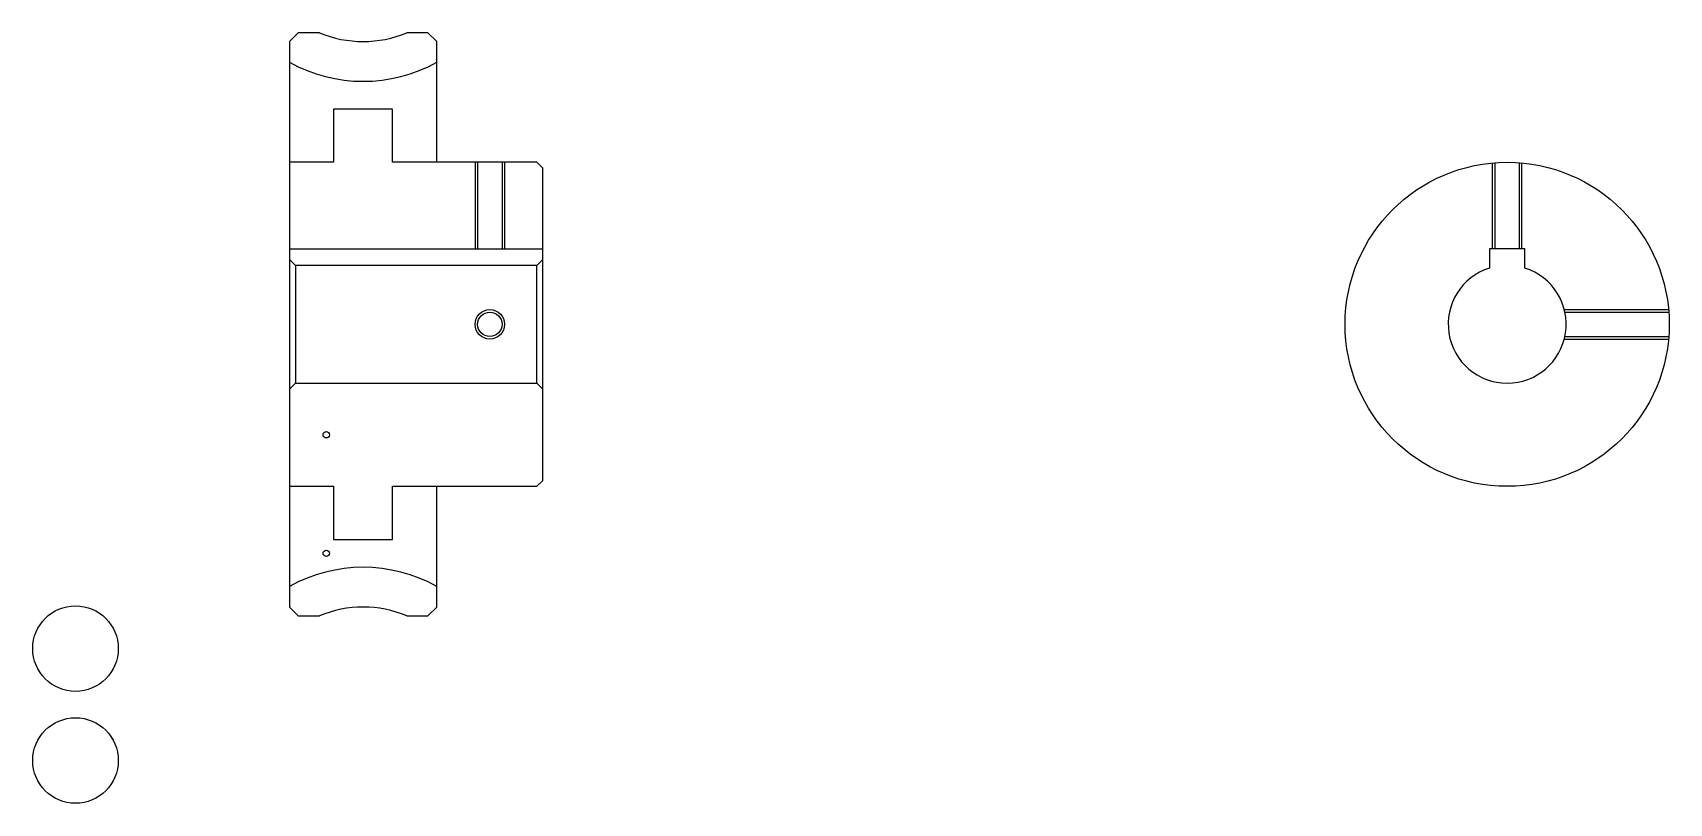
# Model space of a CAD drawing. Header units: metres. Extents: x 94 to 372, y 74 to 205.
import ezdxf

# ---------------------------------------------------------------- set-up
doc = ezdxf.new("R2010")
doc.units = ezdxf.units.M

msp = doc.modelspace()

# ---------------------------------------------------------------- linework, layer by layer
at = {"color": 4}
for p, q in [((137.925934, 168.443512), (180.925934, 168.443512)), ((180.925934, 166.643509), (179.925934, 165.643509)), ((137.925934, 144.643509), (138.925934, 145.643509)), ((180.925934, 144.643509), (179.925934, 145.643509))]:
    msp.add_line(p, q, dxfattribs=at)
for points in [[(143.026611, 205.143509), (139.425934, 205.143509), (137.925934, 203.643509), (137.925934, 144.643509)], [(162.925934, 183.143509), (162.925934, 203.643509), (161.425934, 205.143509), (157.825256, 205.143509)], [(162.925934, 183.143509), (155.425934, 183.143509), (155.425934, 192.143509), (145.425934, 192.143509), (145.425934, 183.143509), (137.925934, 183.143509)], [(162.925934, 128.143509), (179.925934, 128.143509), (180.925934, 129.143509), (180.925934, 182.143509), (179.925934, 183.143509), (162.925934, 183.143509)], [(169.425934, 183.143509), (169.425934, 168.443512)], [(169.860931, 183.143509), (169.860931, 168.443512)], [(173.990936, 183.143509), (173.990936, 168.443512)], [(174.425934, 183.143509), (174.425934, 168.443512)], [(342.037048, 168.443512), (342.037048, 183.029633)], [(342.472046, 168.443512), (342.472046, 183.065872)], [(346.602051, 168.443512), (346.602051, 183.065872)], [(347.037048, 168.443512), (347.037048, 183.029633)], [(137.925934, 166.643509), (138.925934, 165.643509), (138.925934, 145.643509), (179.925934, 145.643509), (179.925934, 165.643509), (138.925934, 165.643509)], [(347.537048, 165.182907), (347.537048, 168.443512), (341.537048, 168.443512), (341.537048, 165.182907)], [(354.219513, 158.143509), (371.923157, 158.143509)], [(354.321533, 157.708511), (371.959412, 157.708511)], [(354.219513, 153.143509), (371.923157, 153.143509)], [(354.321533, 153.578506), (371.959412, 153.578506)], [(137.925934, 144.643509), (137.925934, 107.643509), (139.425934, 106.143509), (143.026611, 106.143509)], [(137.925934, 128.143509), (145.425934, 128.143509), (145.425934, 119.143509), (155.425934, 119.143509), (155.425934, 128.143509), (162.925934, 128.143509)], [(157.825256, 106.143509), (161.425934, 106.143509), (162.925934, 107.643509), (162.925934, 128.143509)]]:
    msp.add_lwpolyline(points, dxfattribs=at)
for centre, radius in [((344.537048, 155.643509), 27.5), ((171.925934, 155.643509), 2.065)]:
    msp.add_circle(centre, radius, dxfattribs=at)
at = {"color": 7}
msp.add_circle((171.925934, 155.643509), 2.5, dxfattribs=at)
at = {"color": 5}
for centre, radius in [((144.175934, 136.893509), 0.544444), ((144.175934, 116.768509), 0.544444), ((101.629639, 100.597214), 7.259259), ((101.629639, 81.597214), 7.259259)]:
    msp.add_circle(centre, radius, dxfattribs=at)
at = {"color": 4}
for centre, radius, start, end in [((150.425934, 222.643509), 19, 247.08045793, 292.91954207), ((150.425934, 222.643509), 25.75, 240.95890009, 299.04109991), ((344.537048, 155.643509), 10, 107.45760275, 72.54239725), ((150.425934, 88.643509), 25.75, 60.95890009, 119.04109991), ((150.425934, 88.643509), 19, 67.08045793, 112.91954207)]:
    msp.add_arc(centre, radius, start, end, dxfattribs=at)

doc.saveas('drawing.dxf')
